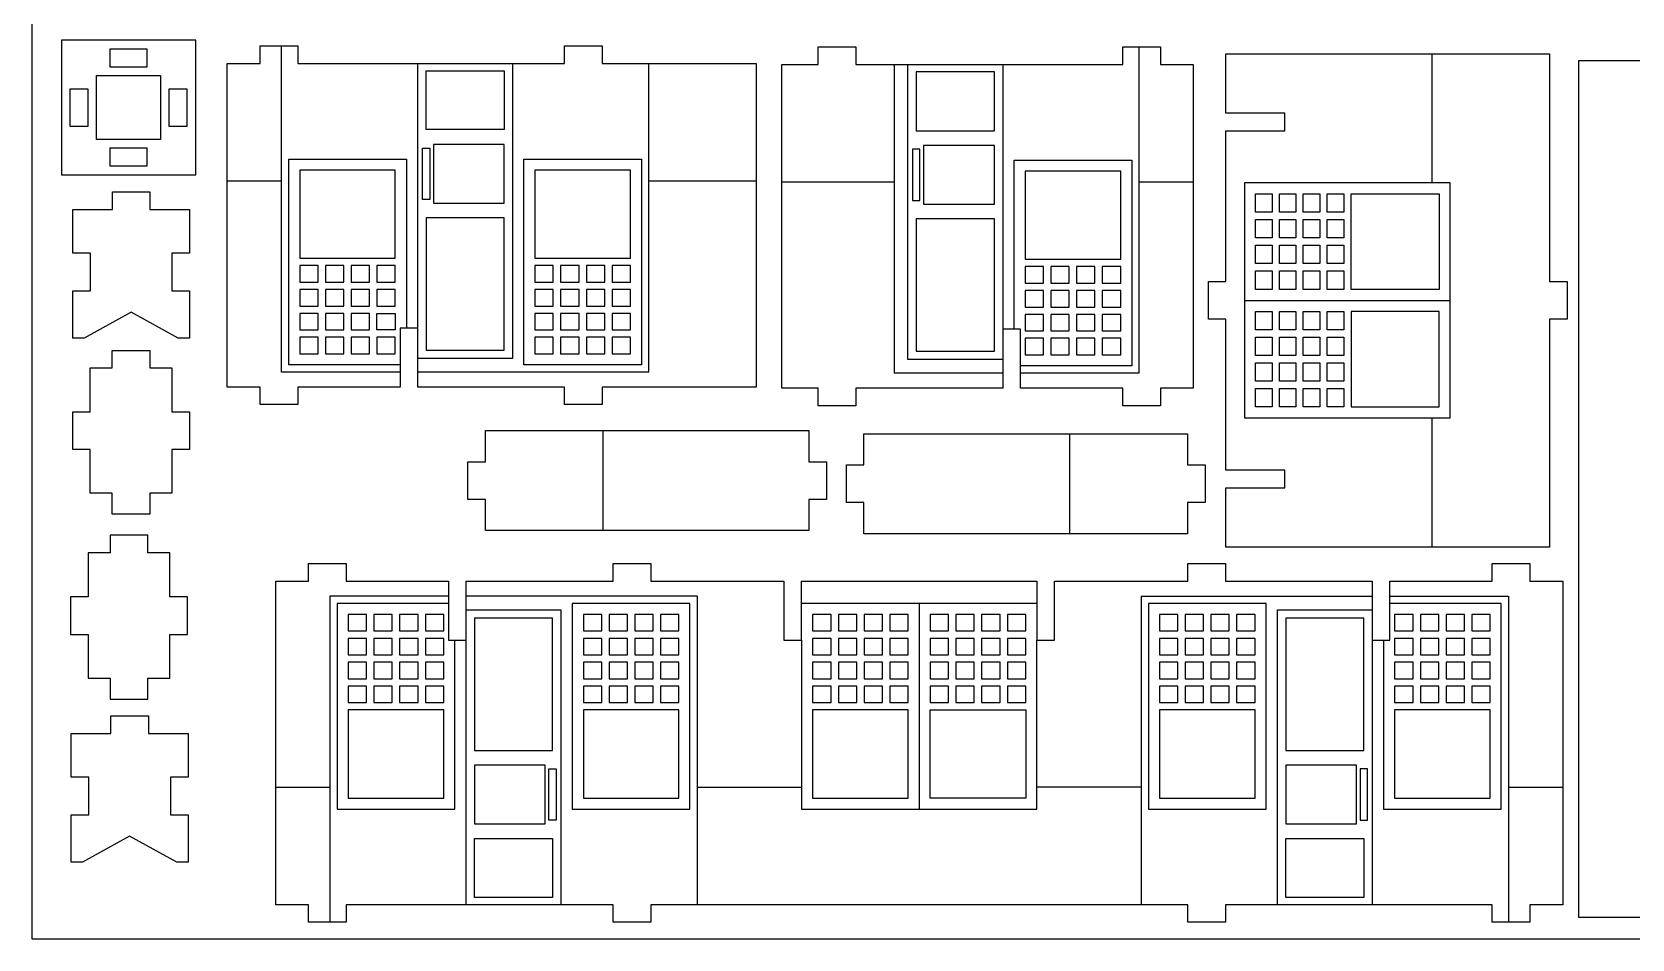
# Model space of a CAD drawing. Extents: x -412 to 689, y -265 to 525.
# Drawn here: x -412 to 133, y -265 to 44 of the extents above; entities that cross this region are included whole.
import ezdxf

# ---------------------------------------------------------------- set-up
doc = ezdxf.new("R2010")
doc.units = 0
doc.header["$MEASUREMENT"] = 0
doc.layers.get('0').update_dxf_attribs({"linetype": 'CONTINUOUS'})
doc.layers.add('ENGRAVING', color=1, linetype='CONTINUOUS')

msp = doc.modelspace()

# ---------------------------------------------------------------- linework, layer by layer
for points in [[(-411.63, -264.93), (-411.63, 524.99), (689.39, 524.99), (689.39, -264.93)], [(-401.64, -4.58), (-355.87, -4.58), (-355.87, 41.19), (-401.64, 41.19)], [(-372.35, 32.19), (-372.35, 38.19), (-385.17, 38.19), (-385.17, 32.19)], [(-345.13, -76.9), (-345.13, -6.75), (-345.13, 33.3), (-333.95, 33.3), (-333.95, 39.3), (-326.68, 39.3), (-321.13, 39.3), (-321.13, 33.3), (-280.26, 33.3), (-247.94, 33.3), (-230.21, 33.3), (-230.21, 39.3), (-217.39, 39.3), (-217.39, 33.3), (-201.52, 33.3), (-164.91, 33.3), (-164.91, -76.9), (-217.39, -76.9), (-217.39, -82.9), (-230.21, -82.9), (-230.21, -76.9), (-280.26, -76.9), (-280.26, -71.83), (-280.26, -67.19), (-280.26, -56.84), (-284.12, -56.84), (-286.26, -56.84), (-286.26, -69.33), (-286.26, -71.83), (-286.26, -76.9), (-321.13, -76.9), (-321.13, -82.9), (-333.95, -82.9), (-333.95, -76.9)], [(-156.25, -77.26), (-156.25, -7.12), (-156.25, 32.93), (-143.82, 32.93), (-143.82, 38.93), (-131, 38.93), (-131, 32.93), (-117.91, 32.93), (-113.27, 32.93), (-80.95, 32.93), (-40.08, 32.93), (-40.08, 38.93), (-34.53, 38.93), (-27.26, 38.93), (-27.26, 32.93), (-16.08, 32.93), (-16.08, -7.12), (-16.08, -77.26), (-27.26, -77.26), (-27.26, -83.26), (-40.08, -83.26), (-40.08, -77.26), (-74.95, -77.26), (-74.95, -72.2), (-74.95, -69.69), (-74.95, -57.21), (-77.09, -57.21), (-80.95, -57.21), (-80.95, -67.56), (-80.95, -72.2), (-80.95, -77.26), (-131, -77.26), (-131, -83.26), (-143.82, -83.26), (-143.82, -77.26)], [(-4.93, -131.43), (-4.93, -111.19), (15.12, -111.19), (15.12, -105.19), (-4.93, -105.19), (-4.93, -53.8), (-10.93, -53.8), (-10.93, -40.99), (-4.93, -40.99), (-4.93, 10.4), (15.12, 10.4), (15.12, 16.4), (-4.93, 16.4), (-4.93, 36.64), (65.21, 36.64), (105.26, 36.64), (105.26, -40.99), (111.26, -40.99), (111.26, -53.8), (105.26, -53.8), (105.26, -131.43), (65.21, -131.43)], [(115.26, -257.57), (115.26, 34.33), (677.49, 34.33), (677.49, -257.57)], [(-389.64, 7.42), (-389.64, 29.19), (-367.87, 29.19), (-367.87, 7.42)], [(-398.64, 11.89), (-398.64, 24.71), (-392.64, 24.71), (-392.64, 11.89)], [(-364.87, 11.89), (-364.87, 24.71), (-358.87, 24.71), (-358.87, 11.89)], [(-385.17, 4.42), (-385.17, -1.58), (-372.35, -1.58), (-372.35, 4.42)], [(-320.42, -33.04), (-287.88, -33.04), (-287.88, -3), (-320.42, -3)], [(-240.32, -33.04), (-207.78, -33.04), (-207.78, -3), (-240.32, -3)], [(-73.33, -33.4), (-40.79, -33.4), (-40.79, -3.36), (-73.33, -3.36)], [(-397.73, -60.29), (-397.73, -44.17), (-391.73, -44.17), (-391.73, -31.35), (-397.73, -31.35), (-397.73, -16.41), (-384.25, -16.41), (-384.25, -10.41), (-371.44, -10.41), (-371.44, -16.41), (-357.96, -16.41), (-357.96, -31.35), (-363.96, -31.35), (-363.96, -44.17), (-357.96, -44.17), (-357.96, -60.29), (-361.83, -60.29), (-377.85, -51.45), (-393.87, -60.29)], [(5.14, -17.36), (5.14, -11.1), (10.77, -11.1), (10.77, -17.36)], [(13.27, -17.36), (13.27, -11.1), (18.9, -11.1), (18.9, -17.36)], [(21.41, -17.36), (21.41, -11.1), (27.04, -11.1), (27.04, -17.36)], [(29.54, -17.36), (29.54, -11.1), (35.17, -11.1), (35.17, -17.36)], [(37.68, -43.64), (37.68, -11.1), (67.72, -11.1), (67.72, -43.64)], [(5.14, -26.12), (5.14, -19.86), (10.77, -19.86), (10.77, -26.12)], [(13.27, -26.12), (13.27, -19.86), (18.9, -19.86), (18.9, -26.12)], [(21.41, -26.12), (21.41, -19.86), (27.04, -19.86), (27.04, -26.12)], [(29.54, -26.12), (29.54, -19.86), (35.17, -19.86), (35.17, -26.12)], [(5.14, -34.88), (5.14, -28.62), (10.77, -28.62), (10.77, -34.88)], [(13.27, -34.88), (13.27, -28.62), (18.9, -28.62), (18.9, -34.88)], [(21.41, -34.88), (21.41, -28.62), (27.04, -28.62), (27.04, -34.88)], [(29.54, -34.88), (29.54, -28.62), (35.17, -28.62), (35.17, -34.88)], [(-320.42, -41.17), (-314.16, -41.17), (-314.16, -35.54), (-320.42, -35.54)], [(-311.66, -41.17), (-305.4, -41.17), (-305.4, -35.54), (-311.66, -35.54)], [(-302.9, -41.17), (-296.64, -41.17), (-296.64, -35.54), (-302.9, -35.54)], [(-294.14, -41.17), (-287.88, -41.17), (-287.88, -35.54), (-294.14, -35.54)], [(-240.32, -41.17), (-234.06, -41.17), (-234.06, -35.54), (-240.32, -35.54)], [(-231.56, -41.17), (-225.3, -41.17), (-225.3, -35.54), (-231.56, -35.54)], [(-222.8, -35.54), (-222.8, -41.17), (-216.54, -41.17), (-216.54, -35.54)], [(-214.04, -41.17), (-207.78, -41.17), (-207.78, -35.54), (-214.04, -35.54)], [(-73.33, -41.53), (-67.07, -41.53), (-67.07, -35.9), (-73.33, -35.9)], [(-64.57, -41.53), (-58.31, -41.53), (-58.31, -35.9), (-64.57, -35.9)], [(-55.81, -35.9), (-55.81, -41.53), (-49.55, -41.53), (-49.55, -35.9)], [(-40.79, -41.53), (-40.79, -35.9), (-47.05, -35.9), (-47.05, -41.53)], [(5.14, -43.64), (5.14, -37.38), (10.77, -37.38), (10.77, -43.64)], [(13.27, -43.64), (13.27, -37.38), (18.9, -37.38), (18.9, -43.64)], [(21.41, -43.64), (21.41, -37.38), (27.04, -37.38), (27.04, -43.64)], [(29.54, -43.64), (29.54, -37.38), (35.17, -37.38), (35.17, -43.64)], [(-320.42, -49.31), (-314.16, -49.31), (-314.16, -43.67), (-320.42, -43.67)], [(-311.66, -49.31), (-305.4, -49.31), (-305.4, -43.67), (-311.66, -43.67)], [(-302.9, -49.31), (-296.64, -49.31), (-296.64, -43.67), (-302.9, -43.67)], [(-294.14, -49.31), (-287.88, -49.31), (-287.88, -43.67), (-294.14, -43.67)], [(-240.32, -43.67), (-240.32, -49.31), (-234.06, -49.31), (-234.06, -43.67)], [(-231.56, -49.31), (-225.3, -49.31), (-225.3, -43.67), (-231.56, -43.67)], [(-222.8, -49.31), (-216.54, -49.31), (-216.54, -43.67), (-222.8, -43.67)], [(-214.04, -49.31), (-207.78, -49.31), (-207.78, -43.67), (-214.04, -43.67)], [(-73.33, -49.67), (-67.07, -49.67), (-67.07, -44.04), (-73.33, -44.04)], [(-64.57, -49.67), (-58.31, -49.67), (-58.31, -44.04), (-64.57, -44.04)], [(-55.81, -44.04), (-55.81, -49.67), (-49.55, -49.67), (-49.55, -44.04)], [(-47.05, -44.04), (-47.05, -49.67), (-40.79, -49.67), (-40.79, -44.04)], [(-320.42, -57.44), (-314.16, -57.44), (-314.16, -51.81), (-320.42, -51.81)], [(-311.66, -57.44), (-305.4, -57.44), (-305.4, -51.81), (-311.66, -51.81)], [(-302.9, -57.44), (-296.64, -57.44), (-296.64, -51.81), (-302.9, -51.81)], [(-294.14, -57.44), (-294.14, -51.81), (-287.88, -51.81), (-287.88, -57.44)], [(-240.32, -57.44), (-234.06, -57.44), (-234.06, -51.81), (-240.32, -51.81)], [(-231.56, -57.44), (-225.3, -57.44), (-225.3, -51.81), (-231.56, -51.81)], [(-222.8, -57.44), (-216.54, -57.44), (-216.54, -51.81), (-222.8, -51.81)], [(-214.04, -51.81), (-214.04, -57.44), (-207.78, -57.44), (-207.78, -51.81)], [(-73.33, -52.17), (-73.33, -57.8), (-67.07, -57.8), (-67.07, -52.17)], [(-64.57, -57.8), (-58.31, -57.8), (-58.31, -52.17), (-64.57, -52.17)], [(-55.81, -57.8), (-49.55, -57.8), (-49.55, -52.17), (-55.81, -52.17)], [(-47.05, -57.8), (-40.79, -57.8), (-40.79, -52.17), (-47.05, -52.17)], [(5.14, -57.41), (5.14, -51.15), (10.77, -51.15), (10.77, -57.41)], [(13.27, -57.41), (13.27, -51.15), (18.9, -51.15), (18.9, -57.41)], [(21.41, -57.41), (21.41, -51.15), (27.04, -51.15), (27.04, -57.41)], [(29.54, -57.41), (29.54, -51.15), (35.17, -51.15), (35.17, -57.41)], [(37.68, -51.15), (37.68, -83.69), (67.72, -83.69), (67.72, -51.15)], [(-320.42, -65.58), (-314.16, -65.58), (-314.16, -59.94), (-320.42, -59.94)], [(-311.66, -65.58), (-305.4, -65.58), (-305.4, -59.94), (-311.66, -59.94)], [(-302.9, -65.58), (-296.64, -65.58), (-296.64, -59.94), (-302.9, -59.94)], [(-294.14, -65.58), (-287.88, -65.58), (-287.88, -59.94), (-294.14, -59.94)], [(-240.32, -65.58), (-234.06, -65.58), (-234.06, -59.94), (-240.32, -59.94)], [(-231.56, -65.58), (-225.3, -65.58), (-225.3, -59.94), (-231.56, -59.94)], [(-222.8, -65.58), (-216.54, -65.58), (-216.54, -59.94), (-222.8, -59.94)], [(-214.04, -65.58), (-207.78, -65.58), (-207.78, -59.94), (-214.04, -59.94)], [(5.14, -66.17), (5.14, -59.91), (10.77, -59.91), (10.77, -66.17)], [(13.27, -66.17), (13.27, -59.91), (18.9, -59.91), (18.9, -66.17)], [(21.41, -66.17), (21.41, -59.91), (27.04, -59.91), (27.04, -66.17)], [(29.54, -66.17), (29.54, -59.91), (35.17, -59.91), (35.17, -66.17)], [(-391.77, -113.11), (-391.77, -98.17), (-397.77, -98.17), (-397.77, -85.35), (-391.77, -85.35), (-391.77, -70.41), (-384.29, -70.41), (-384.29, -64.41), (-371.48, -64.41), (-371.48, -70.41), (-364, -70.41), (-364, -85.35), (-358, -85.35), (-358, -98.17), (-364, -98.17), (-364, -113.11), (-371.48, -113.11), (-371.48, -120.2), (-384.29, -120.2), (-384.29, -113.11)], [(-73.33, -60.31), (-73.33, -65.94), (-67.07, -65.94), (-67.07, -60.31)], [(-64.57, -65.94), (-58.31, -65.94), (-58.31, -60.31), (-64.57, -60.31)], [(-55.81, -65.94), (-49.55, -65.94), (-49.55, -60.31), (-55.81, -60.31)], [(-47.05, -65.94), (-40.79, -65.94), (-40.79, -60.31), (-47.05, -60.31)], [(5.14, -74.93), (5.14, -68.67), (10.77, -68.67), (10.77, -74.93)], [(13.27, -74.93), (13.27, -68.67), (18.9, -68.67), (18.9, -74.93)], [(21.41, -74.93), (21.41, -68.67), (27.04, -68.67), (27.04, -74.93)], [(29.54, -74.93), (29.54, -68.67), (35.17, -68.67), (35.17, -74.93)], [(5.14, -83.69), (5.14, -77.43), (10.77, -77.43), (10.77, -83.69)], [(13.27, -83.69), (13.27, -77.43), (18.9, -77.43), (18.9, -83.69)], [(21.41, -83.69), (21.41, -77.43), (27.04, -77.43), (27.04, -83.69)], [(29.54, -83.69), (29.54, -77.43), (35.17, -77.43), (35.17, -83.69)], [(-257.21, -125.79), (-257.21, -115.18), (-263.21, -115.18), (-263.21, -102.36), (-257.21, -102.36), (-257.21, -91.74), (-217.16, -91.74), (-147.01, -91.74), (-147.01, -102.36), (-141.01, -102.36), (-141.01, -115.18), (-147.01, -115.18), (-147.01, -125.79), (-217.16, -125.79)], [(-128.23, -126.87), (-128.23, -116.25), (-134.23, -116.25), (-134.23, -103.44), (-128.23, -103.44), (-128.23, -92.82), (-58.08, -92.82), (-18.03, -92.82), (-18.03, -103.44), (-12.03, -103.44), (-12.03, -116.25), (-18.03, -116.25), (-18.03, -126.87), (-58.08, -126.87)], [(-392.48, -176.11), (-385, -176.11), (-385, -183.2), (-372.19, -183.2), (-372.19, -176.11), (-364.71, -176.11), (-364.71, -161.17), (-358.71, -161.17), (-358.71, -148.35), (-364.71, -148.35), (-364.71, -133.41), (-372.19, -133.41), (-372.19, -127.41), (-385, -127.41), (-385, -133.41), (-392.48, -133.41), (-392.48, -148.35), (-398.48, -148.35), (-398.48, -161.17), (-392.48, -161.17)], [(-328.63, -253.25), (-328.63, -213.2), (-328.63, -143.06), (-317.45, -143.06), (-317.45, -137.06), (-304.63, -137.06), (-304.63, -143.06), (-269.76, -143.06), (-269.76, -148.12), (-269.76, -150.63), (-269.76, -163.11), (-267.63, -163.11), (-263.76, -163.11), (-263.76, -152.76), (-263.76, -148.12), (-263.76, -143.06), (-213.71, -143.06), (-213.71, -137.06), (-200.89, -137.06), (-200.89, -143.06), (-155.48, -143.06), (-155.48, -163.11), (-149.48, -163.11), (-149.48, -143.06), (-69.38, -143.06), (-69.38, -150.63), (-69.38, -163.11), (-63.38, -163.11), (-63.38, -143.06), (-17.96, -143.06), (-17.96, -137.06), (-5.14, -137.06), (-5.14, -143.06), (44.91, -143.06), (44.91, -163.11), (48.78, -163.11), (50.91, -163.11), (50.91, -150.63), (50.91, -148.12), (50.91, -143.06), (85.78, -143.06), (85.78, -137.06), (98.6, -137.06), (98.6, -143.06), (109.78, -143.06), (109.78, -213.2), (109.78, -253.25), (98.6, -253.25), (98.6, -259.25), (91.33, -259.25), (85.78, -259.25), (85.78, -253.25), (44.91, -253.25), (12.59, -253.25), (-5.14, -253.25), (-5.14, -259.25), (-17.96, -259.25), (-17.96, -253.25), (-33.83, -253.25), (-185.02, -253.25), (-200.89, -253.25), (-200.89, -259.25), (-213.71, -259.25), (-213.71, -253.25), (-231.44, -253.25), (-263.76, -253.25), (-304.63, -253.25), (-304.63, -259.25), (-310.18, -259.25), (-317.45, -259.25), (-317.45, -253.25)], [(-297.66, -154.38), (-303.92, -154.38), (-303.92, -160.01), (-297.66, -160.01)], [(-288.9, -160.01), (-288.9, -154.38), (-295.16, -154.38), (-295.16, -160.01)], [(-286.4, -160.01), (-280.14, -160.01), (-280.14, -154.38), (-286.4, -154.38)], [(-277.64, -160.01), (-271.38, -160.01), (-271.38, -154.38), (-277.64, -154.38)], [(-223.82, -154.38), (-223.82, -160.01), (-217.56, -160.01), (-217.56, -154.38)], [(-215.06, -154.38), (-215.06, -160.01), (-208.8, -160.01), (-208.8, -154.38)], [(-206.3, -160.01), (-200.04, -160.01), (-200.04, -154.38), (-206.3, -154.38)], [(-197.54, -160.01), (-191.28, -160.01), (-191.28, -154.38), (-197.54, -154.38)], [(-145.72, -160.01), (-139.46, -160.01), (-139.46, -154.38), (-145.72, -154.38)], [(-136.96, -160.01), (-130.7, -160.01), (-130.7, -154.38), (-136.96, -154.38)], [(-128.2, -160.01), (-121.94, -160.01), (-121.94, -154.38), (-128.2, -154.38)], [(-119.44, -160.01), (-113.18, -160.01), (-113.18, -154.38), (-119.44, -154.38)], [(-105.67, -160.01), (-99.41, -160.01), (-99.41, -154.38), (-105.67, -154.38)], [(-96.91, -160.01), (-90.65, -160.01), (-90.65, -154.38), (-96.91, -154.38)], [(-88.15, -160.01), (-81.89, -160.01), (-81.89, -154.38), (-88.15, -154.38)], [(-79.39, -160.01), (-73.13, -160.01), (-73.13, -154.38), (-79.39, -154.38)], [(-27.57, -160.01), (-21.31, -160.01), (-21.31, -154.38), (-27.57, -154.38)], [(-18.81, -160.01), (-12.55, -160.01), (-12.55, -154.38), (-18.81, -154.38)], [(-10.05, -160.01), (-3.79, -160.01), (-3.79, -154.38), (-10.05, -154.38)], [(-1.29, -160.01), (4.97, -160.01), (4.97, -154.38), (-1.29, -154.38)], [(52.53, -160.01), (58.79, -160.01), (58.79, -154.38), (52.53, -154.38)], [(61.29, -160.01), (67.55, -160.01), (67.55, -154.38), (61.29, -154.38)], [(70.05, -160.01), (76.31, -160.01), (76.31, -154.38), (70.05, -154.38)], [(78.81, -160.01), (85.07, -160.01), (85.07, -154.38), (78.81, -154.38)], [(-303.92, -168.15), (-297.66, -168.15), (-297.66, -162.52), (-303.92, -162.52)], [(-295.16, -168.15), (-288.9, -168.15), (-288.9, -162.52), (-295.16, -162.52)], [(-280.14, -168.15), (-280.14, -162.52), (-286.4, -162.52), (-286.4, -168.15)], [(-277.64, -168.15), (-271.38, -168.15), (-271.38, -162.52), (-277.64, -162.52)], [(-223.82, -168.15), (-217.56, -168.15), (-217.56, -162.52), (-223.82, -162.52)], [(-215.06, -168.15), (-208.8, -168.15), (-208.8, -162.52), (-215.06, -162.52)], [(-206.3, -168.15), (-200.04, -168.15), (-200.04, -162.52), (-206.3, -162.52)], [(-197.54, -168.15), (-191.28, -168.15), (-191.28, -162.52), (-197.54, -162.52)], [(-145.72, -168.15), (-139.46, -168.15), (-139.46, -162.52), (-145.72, -162.52)], [(-136.96, -168.15), (-130.7, -168.15), (-130.7, -162.52), (-136.96, -162.52)], [(-128.2, -168.15), (-121.94, -168.15), (-121.94, -162.52), (-128.2, -162.52)], [(-119.44, -168.15), (-113.18, -168.15), (-113.18, -162.52), (-119.44, -162.52)], [(-105.67, -168.15), (-99.41, -168.15), (-99.41, -162.52), (-105.67, -162.52)], [(-96.91, -168.15), (-90.65, -168.15), (-90.65, -162.52), (-96.91, -162.52)], [(-88.15, -168.15), (-81.89, -168.15), (-81.89, -162.52), (-88.15, -162.52)], [(-79.39, -168.15), (-73.13, -168.15), (-73.13, -162.52), (-79.39, -162.52)], [(-27.57, -168.15), (-21.31, -168.15), (-21.31, -162.52), (-27.57, -162.52)], [(-18.81, -162.52), (-18.81, -168.15), (-12.55, -168.15), (-12.55, -162.52)], [(-10.05, -168.15), (-3.79, -168.15), (-3.79, -162.52), (-10.05, -162.52)], [(-1.29, -168.15), (4.97, -168.15), (4.97, -162.52), (-1.29, -162.52)], [(52.53, -168.15), (58.79, -168.15), (58.79, -162.52), (52.53, -162.52)], [(61.29, -168.15), (67.55, -168.15), (67.55, -162.52), (61.29, -162.52)], [(70.05, -168.15), (76.31, -168.15), (76.31, -162.52), (70.05, -162.52)], [(78.81, -168.15), (85.07, -168.15), (85.07, -162.52), (78.81, -162.52)], [(-303.92, -176.28), (-297.66, -176.28), (-297.66, -170.65), (-303.92, -170.65)], [(-295.16, -176.28), (-288.9, -176.28), (-288.9, -170.65), (-295.16, -170.65)], [(-286.4, -170.65), (-286.4, -176.28), (-280.14, -176.28), (-280.14, -170.65)], [(-277.64, -170.65), (-277.64, -176.28), (-271.38, -176.28), (-271.38, -170.65)], [(-223.82, -176.28), (-217.56, -176.28), (-217.56, -170.65), (-223.82, -170.65)], [(-215.06, -176.28), (-208.8, -176.28), (-208.8, -170.65), (-215.06, -170.65)], [(-206.3, -170.65), (-206.3, -176.28), (-200.04, -176.28), (-200.04, -170.65)], [(-197.54, -176.28), (-191.28, -176.28), (-191.28, -170.65), (-197.54, -170.65)], [(-145.72, -176.28), (-139.46, -176.28), (-139.46, -170.65), (-145.72, -170.65)], [(-136.96, -176.28), (-130.7, -176.28), (-130.7, -170.65), (-136.96, -170.65)], [(-128.2, -176.28), (-121.94, -176.28), (-121.94, -170.65), (-128.2, -170.65)], [(-119.44, -176.28), (-113.18, -176.28), (-113.18, -170.65), (-119.44, -170.65)], [(-105.67, -176.28), (-99.41, -176.28), (-99.41, -170.65), (-105.67, -170.65)], [(-96.91, -170.65), (-96.91, -176.28), (-90.65, -176.28), (-90.65, -170.65)], [(-88.15, -176.28), (-81.89, -176.28), (-81.89, -170.65), (-88.15, -170.65)], [(-79.39, -176.28), (-73.13, -176.28), (-73.13, -170.65), (-79.39, -170.65)], [(-27.57, -176.28), (-21.31, -176.28), (-21.31, -170.65), (-27.57, -170.65)], [(-18.81, -176.28), (-12.55, -176.28), (-12.55, -170.65), (-18.81, -170.65)], [(-10.05, -176.28), (-3.79, -176.28), (-3.79, -170.65), (-10.05, -170.65)], [(-1.29, -176.28), (4.97, -176.28), (4.97, -170.65), (-1.29, -170.65)], [(52.53, -176.28), (58.79, -176.28), (58.79, -170.65), (52.53, -170.65)], [(67.55, -176.28), (67.55, -170.65), (61.29, -170.65), (61.29, -176.28)], [(70.05, -176.28), (76.31, -176.28), (76.31, -170.65), (70.05, -170.65)], [(78.81, -176.28), (85.07, -176.28), (85.07, -170.65), (78.81, -170.65)], [(-303.92, -184.42), (-297.66, -184.42), (-297.66, -178.79), (-303.92, -178.79)], [(-295.16, -184.42), (-288.9, -184.42), (-288.9, -178.79), (-295.16, -178.79)], [(-286.4, -184.42), (-280.14, -184.42), (-280.14, -178.79), (-286.4, -178.79)], [(-277.64, -184.42), (-271.38, -184.42), (-271.38, -178.79), (-277.64, -178.79)], [(-223.82, -184.42), (-217.56, -184.42), (-217.56, -178.79), (-223.82, -178.79)], [(-215.06, -184.42), (-208.8, -184.42), (-208.8, -178.79), (-215.06, -178.79)], [(-206.3, -184.42), (-200.04, -184.42), (-200.04, -178.79), (-206.3, -178.79)], [(-197.54, -184.42), (-191.28, -184.42), (-191.28, -178.79), (-197.54, -178.79)], [(-145.72, -184.42), (-139.46, -184.42), (-139.46, -178.79), (-145.72, -178.79)], [(-136.96, -184.42), (-130.7, -184.42), (-130.7, -178.79), (-136.96, -178.79)], [(-128.2, -184.42), (-121.94, -184.42), (-121.94, -178.79), (-128.2, -178.79)], [(-119.44, -184.42), (-113.18, -184.42), (-113.18, -178.79), (-119.44, -178.79)], [(-105.67, -184.42), (-99.41, -184.42), (-99.41, -178.79), (-105.67, -178.79)], [(-96.91, -184.42), (-90.65, -184.42), (-90.65, -178.79), (-96.91, -178.79)], [(-88.15, -184.42), (-81.89, -184.42), (-81.89, -178.79), (-88.15, -178.79)], [(-79.39, -184.42), (-73.13, -184.42), (-73.13, -178.79), (-79.39, -178.79)], [(-27.57, -184.42), (-21.31, -184.42), (-21.31, -178.79), (-27.57, -178.79)], [(-18.81, -184.42), (-12.55, -184.42), (-12.55, -178.79), (-18.81, -178.79)], [(-10.05, -184.42), (-3.79, -184.42), (-3.79, -178.79), (-10.05, -178.79)], [(-1.29, -184.42), (4.97, -184.42), (4.97, -178.79), (-1.29, -178.79)], [(52.53, -184.42), (58.79, -184.42), (58.79, -178.79), (52.53, -178.79)], [(61.29, -184.42), (67.55, -184.42), (67.55, -178.79), (61.29, -178.79)], [(76.31, -184.42), (76.31, -178.79), (70.05, -178.79), (70.05, -184.42)], [(78.81, -184.42), (85.07, -184.42), (85.07, -178.79), (78.81, -178.79)], [(-398.25, -238.79), (-398.25, -222.67), (-392.25, -222.67), (-392.25, -209.85), (-398.25, -209.85), (-398.25, -194.91), (-384.78, -194.91), (-384.78, -188.91), (-371.96, -188.91), (-371.96, -194.91), (-358.48, -194.91), (-358.48, -209.85), (-364.48, -209.85), (-364.48, -222.67), (-358.48, -222.67), (-358.48, -238.79), (-362.35, -238.79), (-378.37, -229.95), (-394.39, -238.79)], [(-303.92, -216.96), (-271.38, -216.96), (-271.38, -186.92), (-303.92, -186.92)], [(-223.82, -216.96), (-191.28, -216.96), (-191.28, -186.92), (-223.82, -186.92)], [(-145.72, -216.96), (-113.18, -216.96), (-113.18, -186.92), (-145.72, -186.92)], [(-105.67, -186.92), (-73.13, -186.92), (-73.13, -216.96), (-105.67, -216.96)], [(-27.57, -216.96), (4.97, -216.96), (4.97, -186.92), (-27.57, -186.92)], [(52.53, -216.96), (85.07, -216.96), (85.07, -186.92), (52.53, -186.92)]]:
    msp.add_lwpolyline(points, close=True)
at = {"layer": 'ENGRAVING'}
for points in [[(-326.68, -6.75), (-326.68, 39.3)], [(-34.53, -7.12), (-34.53, 38.93)], [(-280.26, -56.84), (-280.26, 33.3)], [(-247.94, 33.3), (-247.94, -67.19)], [(-164.91, -6.75), (-201.52, -6.75), (-201.52, 33.3)], [(-117.91, 32.93), (-117.91, -7.12)], [(-113.27, -67.56), (-113.27, 32.93)], [(-80.95, 32.93), (-80.95, -57.21)], [(65.21, 36.64), (65.21, -7.34)], [(-324.17, 0.76), (-284.12, 0.76)], [(-324.17, -69.33), (-324.17, 0.76)], [(-284.12, 0.76), (-284.12, -56.84)], [(-244.07, 0.76), (-204.02, 0.76)], [(-244.07, -69.33), (-244.07, 0.76)], [(-204.02, 0.76), (-204.02, -69.33)], [(-77.09, -57.21), (-77.09, 0.39), (-37.04, 0.39), (-37.04, -69.69)], [(-326.68, -6.75), (-345.13, -6.75)], [(-286.26, -71.83), (-326.68, -71.83), (-326.68, -6.75)], [(-201.52, -71.83), (-201.52, -6.75)], [(-117.91, -7.12), (-156.25, -7.12)], [(-117.91, -7.12), (-117.91, -72.2)], [(-34.53, -72.2), (-34.53, -7.12)], [(-16.08, -7.12), (-34.53, -7.12)], [(65.21, -7.34), (1.38, -7.34), (1.38, -47.39), (1.38, -87.44), (65.21, -87.44)], [(71.47, -47.39), (71.47, -7.34), (65.21, -7.34)], [(1.38, -47.39), (71.47, -47.39)], [(65.21, -87.44), (71.47, -87.44), (71.47, -47.39)], [(-286.26, -69.33), (-324.17, -69.33)], [(-247.94, -67.19), (-280.26, -67.19)], [(-204.02, -69.33), (-244.07, -69.33)], [(-80.95, -67.56), (-113.27, -67.56)], [(-37.04, -69.69), (-74.95, -69.69)], [(-201.52, -71.83), (-280.26, -71.83)], [(-80.95, -72.2), (-117.91, -72.2)], [(-34.53, -72.2), (-74.95, -72.2)], [(-217.16, -91.74), (-217.16, -125.79)], [(65.21, -87.44), (65.21, -131.43)], [(-58.08, -126.87), (-58.08, -92.82)], [(-269.76, -148.12), (-310.18, -148.12), (-310.18, -213.2)], [(-269.76, -150.63), (-307.68, -150.63)], [(-307.68, -150.63), (-307.68, -220.71)], [(-185.02, -148.12), (-263.76, -148.12)], [(-185.02, -148.12), (-185.02, -213.2)], [(-109.43, -150.63), (-149.48, -150.63)], [(-109.43, -150.63), (-109.43, -220.71)], [(-69.38, -150.63), (-109.43, -150.63)], [(-33.83, -148.12), (-33.83, -213.2)], [(-33.83, -148.12), (44.91, -148.12)], [(50.91, -148.12), (91.33, -148.12)], [(88.83, -150.63), (50.91, -150.63)], [(88.83, -220.71), (88.83, -150.63)], [(91.33, -148.12), (91.33, -213.2)], [(-263.76, -152.76), (-231.44, -152.76), (-231.44, -253.25)], [(12.59, -253.25), (12.59, -152.76), (44.91, -152.76)], [(-267.63, -220.71), (-267.63, -163.11)], [(-263.76, -253.25), (-263.76, -163.11)], [(-149.48, -163.11), (-149.48, -213.2)], [(-69.38, -213.2), (-69.38, -163.11)], [(44.91, -163.11), (44.91, -253.25)], [(48.78, -163.11), (48.78, -220.71)], [(-328.63, -213.2), (-310.18, -213.2)], [(-310.18, -213.2), (-310.18, -259.25)], [(-185.02, -213.2), (-149.48, -213.2)], [(-185.02, -213.2), (-185.02, -253.25)], [(-149.48, -213.2), (-149.48, -220.71)], [(-33.83, -213.2), (-69.38, -213.2)], [(-69.38, -220.71), (-69.38, -213.2)], [(-33.83, -213.2), (-33.83, -253.25)], [(91.33, -213.2), (109.78, -213.2)], [(91.33, -213.2), (91.33, -259.25)], [(-307.68, -220.71), (-267.63, -220.71)], [(-149.48, -220.71), (-109.43, -220.71)], [(-109.43, -220.71), (-69.38, -220.71)], [(48.78, -220.71), (88.83, -220.71)]]:
    msp.add_lwpolyline(points, dxfattribs=at)
for points in [[(-277.39, 10.77), (-277.39, 30.79), (-250.81, 30.79), (-250.81, 10.77)], [(-110.4, 10.41), (-83.82, 10.41), (-83.82, 30.43), (-110.4, 30.43)], [(-274.89, -14.26), (-250.81, -14.26), (-250.81, 5.76), (-274.89, 5.76)], [(-278.64, -13.01), (-278.64, 4.51), (-276.14, 4.51), (-276.14, -13.01)], [(-109.15, -13.37), (-109.15, 4.15), (-111.65, 4.15), (-111.65, -13.37)], [(-107.9, -14.62), (-83.82, -14.62), (-83.82, 5.4), (-107.9, 5.4)], [(-277.39, -64.32), (-250.81, -64.32), (-250.81, -19.27), (-277.39, -19.27)], [(-110.4, -64.69), (-83.82, -64.69), (-83.82, -19.63), (-110.4, -19.63)], [(-227.58, -220.71), (-187.53, -220.71), (-187.53, -150.63), (-227.58, -150.63)], [(8.73, -220.71), (8.73, -150.63), (-31.32, -150.63), (-31.32, -220.71)], [(-260.89, -155.63), (-260.89, -200.69), (-234.31, -200.69), (-234.31, -155.63)], [(15.46, -200.69), (42.04, -200.69), (42.04, -155.63), (15.46, -155.63)], [(-260.89, -205.7), (-260.89, -225.72), (-236.81, -225.72), (-236.81, -205.7)], [(-235.56, -206.95), (-233.06, -206.95), (-233.06, -224.47), (-235.56, -224.47)], [(15.46, -225.72), (39.54, -225.72), (39.54, -205.7), (15.46, -205.7)], [(40.79, -224.47), (43.29, -224.47), (43.29, -206.95), (40.79, -206.95)], [(-234.31, -250.75), (-260.89, -250.75), (-260.89, -230.73), (-234.31, -230.73)], [(42.04, -230.73), (42.04, -250.75), (15.46, -250.75), (15.46, -230.73)]]:
    msp.add_lwpolyline(points, close=True, dxfattribs=at)

doc.saveas('drawing.dxf')
